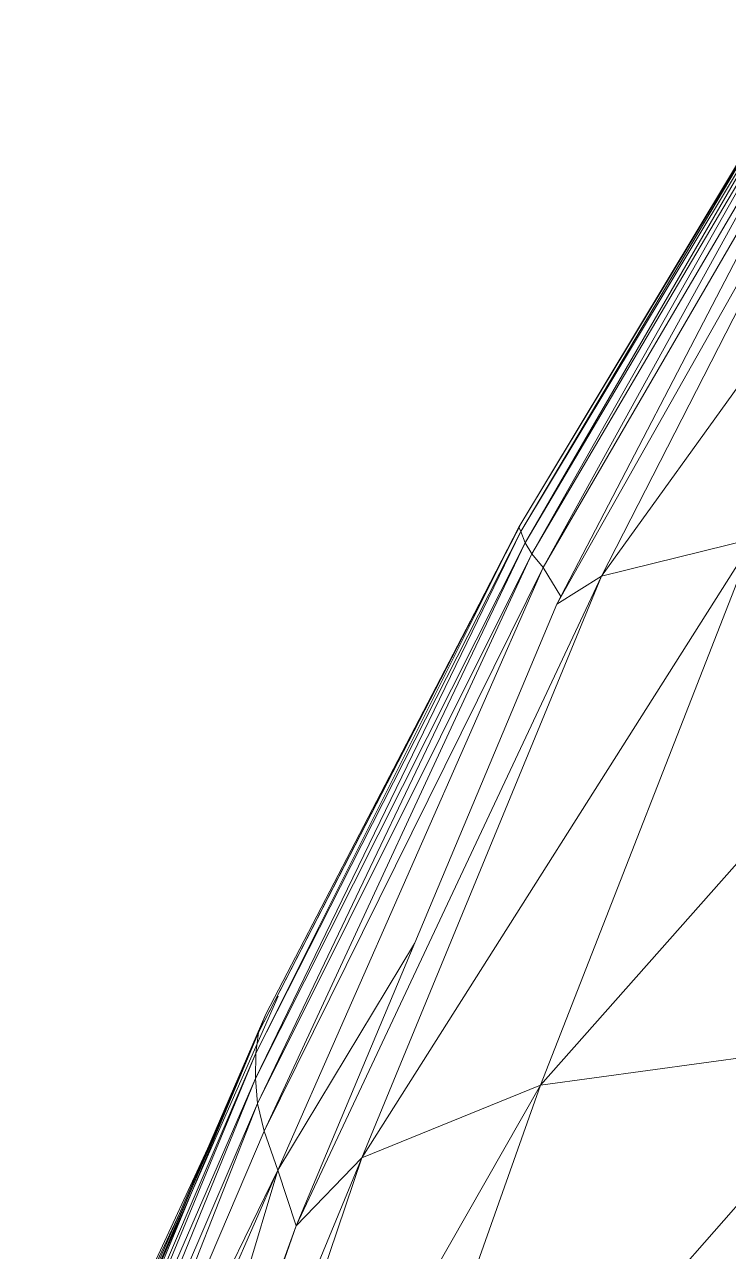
# Model space of a CAD drawing. Header units: inches. Extents: x 9661 to 15313, y -337 to 660.
# Drawn here: x 12411.96 to 12417.74, y 18.1 to 28.17 of the extents above; entities that cross this region are included whole.
import ezdxf

# ---------------------------------------------------------------- set-up
doc = ezdxf.new("R2010")
doc.units = ezdxf.units.IN
doc.header["$MEASUREMENT"] = 0
for name, color, linetype, lineweight in [('0-1', 7, 'Continuous', 5), ('0-2', 45, 'Continuous', 9), ('A-GENM', 5, 'Continuous', 9)]:
    doc.layers.add(name, color=color, linetype=linetype, lineweight=lineweight)

# ---------------------------------------------------------------- blocks, each defined once
blk = doc.blocks.new('Land_Rover_Evoque_-_SUV_Car_Vehicle_Automobile_13067 - Land Rover EVOQUE_dwg-1230547-BUILDING SECTION - EAST_WEST - LOOKING SOUTH2')
at = {"layer": 'A-GENM'}
for p, q in [((12416.07, 23.918), (12418.557, 28.123)), ((12416.125, 23.825), (12418.651, 28.126)), ((12416.125, 23.825), (12418.557, 28.123)), ((12416.219, 23.714), (12418.783, 28.13)), ((12416.219, 23.714), (12418.651, 28.126)), ((12416.331, 23.412), (12418.995, 28.132)), ((12416.331, 23.412), (12418.783, 28.13)), ((12416.331, 23.412), (12418.783, 28.13)), ((12416.696, 23.644), (12419.96, 28.172)), ((12416.696, 23.644), (12418.995, 28.132)), ((12416.696, 23.644), (12418.995, 28.132)), ((12416.018, 24.045), (12418.428, 28.04)), ((12416.034, 24.01), (12418.483, 28.082)), ((12416.034, 24.01), (12418.428, 28.04)), ((12416.07, 23.918), (12418.483, 28.082)), ((12416.018, 24.045), (12418.373, 27.96)), ((12416.04, 24.08), (12413.88, 19.897)), ((12416.04, 24.08), (12413.941, 20.046)), ((12416.195, 19.465), (12420.348, 24.146)), ((12416.034, 24.01), (12413.854, 19.52)), ((12416.018, 24.045), (12413.857, 19.728)), ((12413.857, 19.728), (12416.034, 24.01)), ((12416.018, 24.045), (12413.88, 19.897)), ((12416.018, 24.045), (12416.034, 24.01)), ((12416.034, 24.01), (12416.07, 23.918)), ((12413.854, 19.52), (12416.07, 23.918)), ((12416.07, 23.918), (12413.871, 19.313)), ((12414.728, 18.868), (12417.952, 23.953)), ((12416.07, 23.918), (12416.125, 23.825)), ((12416.195, 19.465), (12417.952, 23.953)), ((12417.952, 23.953), (12416.696, 23.644)), ((12413.871, 19.313), (12416.125, 23.825)), ((12416.125, 23.825), (12413.925, 19.087)), ((12416.125, 23.825), (12416.219, 23.714)), ((12413.925, 19.087), (12416.219, 23.714)), ((12416.219, 23.714), (12414.038, 18.765)), ((12416.219, 23.714), (12416.363, 23.475)), ((12416.696, 23.644), (12414.189, 18.309)), ((12414.728, 18.868), (12416.696, 23.644)), ((12416.696, 23.644), (12414.728, 18.868)), ((12416.331, 23.412), (12416.696, 23.644)), ((12414.189, 18.309), (12416.331, 23.412)), ((12416.331, 23.412), (12414.189, 18.309)), ((12414.038, 18.765), (12415.162, 20.628)), ((12414.041, 20.196), (12411.958, 15.475)), ((12413.941, 20.046), (12412.667, 17.11)), ((12413.941, 20.046), (12412.686, 17.111)), ((12413.941, 20.046), (12413.88, 19.897)), ((12413.88, 19.897), (12412.688, 17.111)), ((12413.88, 19.897), (12412.715, 17.112)), ((12413.88, 19.897), (12413.857, 19.728)), ((12419.017, 19.85), (12414.517, 14.727)), ((12419.017, 19.85), (12416.195, 19.465)), ((12413.857, 19.728), (12412.738, 17.113)), ((12413.857, 19.728), (12412.776, 17.114)), ((12413.857, 19.728), (12413.854, 19.52)), ((12413.854, 19.52), (12412.811, 17.115)), ((12413.854, 19.52), (12412.878, 17.118)), ((12416.195, 19.465), (12413.069, 13.976)), ((12413.854, 19.52), (12413.871, 19.313)), ((12414.517, 14.727), (12416.195, 19.465)), ((12416.195, 19.465), (12414.728, 18.868)), ((12413.871, 19.313), (12412.927, 17.119)), ((12413.871, 19.313), (12413.008, 17.122)), ((12413.871, 19.313), (12413.925, 19.087)), ((12413.925, 19.087), (12413.088, 17.125)), ((12413.925, 19.087), (12414.038, 18.765)), ((12412.609, 17.108), (12413.495, 19.018)), ((12414.728, 18.868), (12412.376, 13.168)), ((12413.069, 13.976), (12414.728, 18.868)), ((12414.728, 18.868), (12413.069, 13.976)), ((12414.189, 18.309), (12414.728, 18.868)), ((12414.038, 18.765), (12413.237, 17.131)), ((12414.038, 18.765), (12413.324, 17.134)), ((12414.038, 18.765), (12413.587, 17.257)), ((12414.038, 18.765), (12414.189, 18.309)), ((12412.616, 17.108), (12413.233, 18.415)), ((12412.376, 13.168), (12414.189, 18.309)), ((12412.511, 13.666), (12414.189, 18.309)), ((12414.189, 18.309), (12412.515, 13.563))]:
    blk.add_line(p, q, dxfattribs=at)
blk = doc.blocks.new('Land_Rover_Evoque_-_SUV_Car_Vehicle_Automobile_13067 - Land_Rover_Evoque_-_SUV_Car_Vehicle_Automobile_13067-1230553-BUILDING SECTION - EAST_WEST - LOOKING SOUTH2')
blk.add_blockref('Land_Rover_Evoque_-_SUV_Car_Vehicle_Automobile_13067 - Land Rover EVOQUE_dwg-1230547-BUILDING SECTION - EAST_WEST - LOOKING SOUTH2', (0, 0))
blk = doc.blocks.new('CTR  - Topography_rvt-1-BUILDING SECTION - EAST_WEST - LOOKING SOUTH2')
at = {"layer": '0-2'}
blk.add_blockref('Land_Rover_Evoque_-_SUV_Car_Vehicle_Automobile_13067 - Land_Rover_Evoque_-_SUV_Car_Vehicle_Automobile_13067-1230553-BUILDING SECTION - EAST_WEST - LOOKING SOUTH2', (0, 0), dxfattribs=at)

msp = doc.modelspace()

# ---------------------------------------------------------------- block references
at = {"layer": '0-1'}
msp.add_blockref('CTR  - Topography_rvt-1-BUILDING SECTION - EAST_WEST - LOOKING SOUTH2', (0, 0), dxfattribs=at)

doc.saveas('drawing.dxf')
